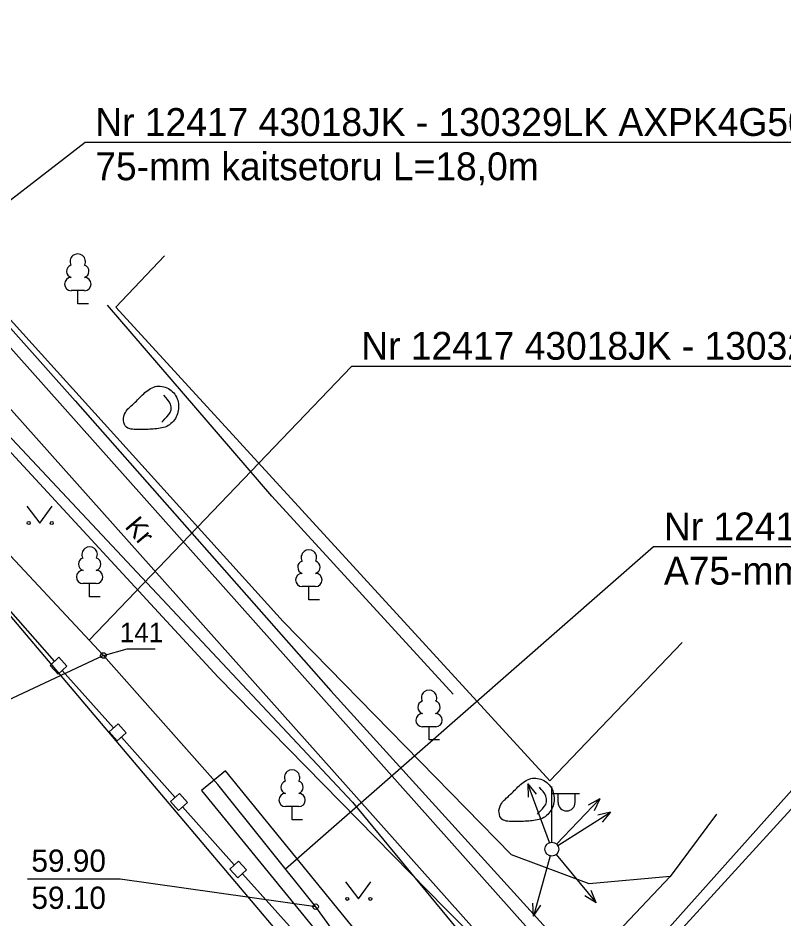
# Model space of a CAD drawing. Extents: x 639606 to 640670, y 6454775 to 6455795.
# Drawn here: x 640540.95 to 640568.48, y 6455419.76 to 6455452.17 of the extents above; entities that cross this region are included whole.
import ezdxf

# ---------------------------------------------------------------- set-up
doc = ezdxf.new("R2010")
doc.units = 0
for name, color, linetype in [('ABIJOONIS', 7, 'Continuous'), ('AED', 7, 'Continuous'), ('HALJASTUS', 7, 'Continuous'), ('KTRASS', 7, 'Continuous'), ('MOOTMPUNKT', 7, 'Continuous'), ('MOOTPIIR', 7, 'Continuous'), ('MPKAABEL', 7, 'Continuous'), ('MPOHULIIN', 7, 'Continuous'), ('PIIR', 7, 'Continuous'), ('POST', 7, 'Continuous'), ('PUU', 7, 'Continuous'), ('RELJEEF', 7, 'Continuous'), ('SITRASS', 7, 'Continuous'), ('TEE', 7, 'Continuous'), ('VTRASS', 7, 'Continuous')]:
    doc.layers.add(name, color=color, linetype=linetype)

msp = doc.modelspace()

# ---------------------------------------------------------------- linework, layer by layer
at = {"layer": 'ABIJOONIS'}
for points in [[(640544.017, 6455429.237), (640544.872, 6455429.479), (640545.872, 6455429.479)], [(640553.989, 6455416.474), (640554.833, 6455417.195), (640548.407, 6455425.085), (640547.547, 6455424.385), (640553.989, 6455416.474)]]:
    msp.add_lwpolyline(points, dxfattribs=at)
at = {"layer": 'AED'}
for p, q in [((640542.262, 6455429.031), (640540.245, 6455431.31)), ((640544.383, 6455426.632), (640542.538, 6455428.701)), ((640546.59, 6455424.126), (640544.662, 6455426.303)), ((640548.719, 6455421.704), (640546.862, 6455423.791)), ((640550.924, 6455419.261), (640549.011, 6455421.388))]:
    msp.add_line(p, q, dxfattribs=at)
for points in [[(640564.826, 6455429.698), (640560.071, 6455424.728), (640544.465, 6455441.764), (640546.218, 6455443.616)], [(640542.099, 6455428.882), (640542.388, 6455428.565), (640542.706, 6455428.854), (640542.416, 6455429.172), (640542.099, 6455428.882)], [(640544.514, 6455426.169), (640544.831, 6455426.459), (640544.542, 6455426.777), (640544.224, 6455426.487), (640544.514, 6455426.169)], [(640546.748, 6455424.269), (640546.43, 6455423.98), (640546.72, 6455423.662), (640547.038, 6455423.952), (640546.748, 6455424.269)], [(640548.845, 6455421.237), (640549.163, 6455421.527), (640548.873, 6455421.844), (640548.556, 6455421.555), (640548.845, 6455421.237)]]:
    msp.add_lwpolyline(points, dxfattribs=at)
at = {"layer": 'HALJASTUS'}
for p, q in [((640541.269, 6455434.607), (640541.732, 6455434)), ((640541.732, 6455434), (640542.178, 6455434.607)), ((640552.72, 6455421.089), (640553.183, 6455420.482)), ((640553.183, 6455420.482), (640553.629, 6455421.089))]:
    msp.add_line(p, q, dxfattribs=at)
msp.add_lwpolyline([(640556.586, 6455427.849), (640550.068, 6455434.972), (640544.158, 6455441.842)], dxfattribs=at)
for centre in [(640541.331, 6455434), (640542.16, 6455434), (640552.782, 6455420.482), (640553.611, 6455420.482)]:
    msp.add_circle(centre, 0.055, dxfattribs=at)
at = {"layer": 'KTRASS'}
for points in [[(640507.823, 6455484.366), (640508.86, 6455479.869), (640520.014, 6455462.349), (640533.107, 6455449.506), (640543.003, 6455438.401), (640552.192, 6455427.964), (640561.125, 6455418.122)], [(640562.162, 6455416.994), (640569.771, 6455425.516)]]:
    msp.add_lwpolyline(points, dxfattribs=at)
at = {"layer": 'MOOTMPUNKT'}
for centre in [(640544.017, 6455429.237), (640551.648, 6455420.201)]:
    msp.add_circle(centre, 0.1, dxfattribs=at)
at = {"layer": 'MOOTPIIR'}
msp.add_lwpolyline([(640499.088, 6455350.334), (640533.638, 6455396.442), (640486.003, 6455443.953), (640488.317, 6455449.446), (640497.118, 6455440.808), (640507.921, 6455446.512), (640529.675, 6455450.433), (640562.862, 6455413.201), (640539.582, 6455388.393), (640540.118, 6455381.623), (640550.025, 6455384.967), (640552.543, 6455383.233), (640551.593, 6455379.518), (640534.422, 6455371.262), (640528.189, 6455376.009), (640512.008, 6455356.031)], dxfattribs=at)
at = {"layer": 'MPKAABEL'}
for points in [[(640539.224, 6455398.915), (640539.541, 6455398.68), (640539.646, 6455398.719), (640539.85, 6455398.959), (640541.079, 6455400.674), (640546.162, 6455406.164), (640549.676, 6455410.62), (640552.683, 6455413.951), (640554.811, 6455415.959), (640554.723, 6455416.536), (640554.467, 6455416.696), (640553.709, 6455417.345), (640551.648, 6455420.201), (640548.13, 6455424.595), (640544.017, 6455429.237), (640539.828, 6455433.723), (640535.658, 6455439.693), (640532.926, 6455442.629), (640529.572, 6455445.197), (640527.705, 6455447.581), (640527.128, 6455448.05)], [(640574.677, 6455447.684), (640543.355, 6455447.684), (640534.554, 6455440.88)], [(640584.368, 6455439.634), (640552.936, 6455439.634), (640543.5, 6455429.791)], [(640595.121, 6455433.139), (640563.798, 6455433.139), (640550.565, 6455421.553)], [(640544.017, 6455429.237), (640539.762, 6455427.246), (640536.428, 6455427.246)], [(640554.723, 6455416.536), (640554.467, 6455416.696), (640553.709, 6455417.345), (640551.648, 6455420.201), (640548.13, 6455424.595), (640546.44, 6455426.503)], [(640551.648, 6455420.201), (640544.624, 6455421.189), (640541.29, 6455421.189)]]:
    msp.add_lwpolyline(points, dxfattribs=at)
at = {"layer": 'MPOHULIIN'}
for p, q in [((640559.278, 6455424.617), (640559.292, 6455424.142)), ((640559.278, 6455424.617), (640559.572, 6455424.244)), ((640560.051, 6455422.504), (640559.278, 6455424.617)), ((640560.31, 6455422.45), (640561.86, 6455424.081)), ((640561.86, 6455424.081), (640561.44, 6455423.857)), ((640561.86, 6455424.081), (640561.656, 6455423.651)), ((640560.349, 6455422.403), (640562.251, 6455423.605)), ((640562.251, 6455423.605), (640561.789, 6455423.491)), ((640562.251, 6455423.605), (640561.948, 6455423.238)), ((640560.137, 6455422.269), (640560.137, 6455422.269)), ((640560.137, 6455422.269), (640560.137, 6455422.269)), ((640560.137, 6455422.269), (640560.137, 6455422.269)), ((640560.137, 6455422.269), (640560.137, 6455422.269)), ((640560.137, 6455422.269), (640560.137, 6455422.269)), ((640560.296, 6455422.076), (640561.727, 6455420.34)), ((640560.072, 6455422.028), (640559.482, 6455419.857)), ((640561.727, 6455420.34), (640561.556, 6455420.784)), ((640561.727, 6455420.34), (640561.325, 6455420.594)), ((640559.482, 6455419.857), (640559.457, 6455420.331)), ((640559.482, 6455419.857), (640559.746, 6455420.253))]:
    msp.add_line(p, q, dxfattribs=at)
at = {"layer": 'PIIR'}
msp.add_lwpolyline([(640529.09, 6455389.48), (640553.15, 6455415.9), (640526.58, 6455447.32), (640508.96, 6455429.65), (640506.61, 6455431.95), (640504.27, 6455429.58), (640508.92, 6455425.01), (640506.54, 6455422.65), (640504.25, 6455424.91), (640492.28, 6455412.91), (640484.3, 6455408.45), (640489.69, 6455398.6), (640478.09, 6455388.88), (640506.2, 6455361.08)], close=True, dxfattribs=at)
at = {"layer": 'POST'}
for p, q in [((640560.137, 6455422.523), (640560.137, 6455424.523)), ((640560.137, 6455424.273), (640561.137, 6455424.273)), ((640560.363, 6455423.952), (640560.363, 6455424.273)), ((640560.976, 6455423.952), (640560.976, 6455424.273)), ((640560.137, 6455422.273), (640560.137, 6455422.273))]:
    msp.add_line(p, q, dxfattribs=at)
msp.add_circle((640560.138, 6455422.269), 0.25, dxfattribs=at)
msp.add_arc((640560.67, 6455423.952), 0.306, 180, 0, dxfattribs=at)
at = {"layer": 'PUU'}
for p, q in [((640543.335, 6455442.359), (640542.855, 6455442.359)), ((640543.095, 6455441.884), (640543.095, 6455442.359)), ((640543.475, 6455441.884), (640543.095, 6455441.884)), ((640543.761, 6455431.825), (640543.281, 6455431.825)), ((640543.521, 6455431.35), (640543.521, 6455431.825)), ((640551.643, 6455431.715), (640551.163, 6455431.715)), ((640551.403, 6455431.24), (640551.403, 6455431.715)), ((640543.901, 6455431.35), (640543.521, 6455431.35)), ((640551.783, 6455431.24), (640551.403, 6455431.24)), ((640555.963, 6455426.672), (640555.483, 6455426.672)), ((640555.723, 6455426.197), (640555.723, 6455426.672)), ((640556.103, 6455426.197), (640555.723, 6455426.197)), ((640551.039, 6455423.799), (640550.559, 6455423.799)), ((640550.799, 6455423.324), (640550.799, 6455423.799)), ((640551.179, 6455423.324), (640550.799, 6455423.324))]:
    msp.add_line(p, q, dxfattribs=at)
for centre, radius, start, end in [((640543.095, 6455443.404), 0.277, 332.5799, 207.4201), ((640542.925, 6455443.057), 0.233, 109.0217, 253.1415), ((640543.265, 6455443.057), 0.233, 286.8508, 70.9859), ((640542.857, 6455442.596), 0.238, 90.0016, 269.3953), ((640543.332, 6455442.596), 0.238, 270.6047, 89.9984), ((640543.521, 6455432.87), 0.277, 332.5799, 207.4201), ((640551.403, 6455432.76), 0.277, 332.5799, 207.4201), ((640543.351, 6455432.522), 0.233, 109.0217, 253.1415), ((640543.691, 6455432.522), 0.233, 286.8508, 70.9859), ((640551.233, 6455432.413), 0.233, 109.0217, 253.1415), ((640551.573, 6455432.413), 0.233, 286.8508, 70.9859), ((640543.283, 6455432.062), 0.238, 90.0016, 269.3953), ((640543.758, 6455432.062), 0.238, 270.6047, 89.9984), ((640551.165, 6455431.953), 0.238, 90.0016, 269.3953), ((640551.64, 6455431.953), 0.238, 270.6047, 89.9984), ((640555.723, 6455427.717), 0.277, 332.5799, 207.4201), ((640555.553, 6455427.37), 0.233, 109.0217, 253.1415), ((640555.893, 6455427.37), 0.233, 286.8508, 70.9859), ((640555.486, 6455426.91), 0.238, 90.0016, 269.3953), ((640555.961, 6455426.91), 0.238, 270.6047, 89.9984), ((640550.799, 6455424.844), 0.277, 332.5799, 207.4201), ((640550.629, 6455424.497), 0.233, 109.0217, 253.1415), ((640550.969, 6455424.497), 0.233, 286.8508, 70.9859), ((640550.561, 6455424.037), 0.238, 90.0016, 269.3953), ((640551.036, 6455424.037), 0.238, 270.6047, 89.9984)]:
    msp.add_arc(centre, radius, start, end, dxfattribs=at)
at = {"layer": 'RELJEEF'}
for points in [[(640546.119, 6455437.634), (640546.162, 6455437.68), (640546.23, 6455437.753), (640546.298, 6455437.826), (640546.366, 6455437.9), (640546.422, 6455437.981), (640546.448, 6455438.078), (640546.448, 6455438.178), (640546.427, 6455438.275), (640546.384, 6455438.366), (640546.322, 6455438.443), (640546.256, 6455438.518), (640546.19, 6455438.594)], [(640559.62, 6455423.534), (640559.663, 6455423.58), (640559.731, 6455423.653), (640559.799, 6455423.726), (640559.867, 6455423.8), (640559.923, 6455423.882), (640559.948, 6455423.978), (640559.949, 6455424.078), (640559.928, 6455424.175), (640559.885, 6455424.266), (640559.822, 6455424.343), (640559.756, 6455424.419), (640559.691, 6455424.494)]]:
    msp.add_lwpolyline(points, dxfattribs=at)
for points in [[(640544.734, 6455437.764), (640544.734, 6455437.764), (640544.739, 6455437.506), (640544.933, 6455437.377), (640545.183, 6455437.364), (640545.433, 6455437.364), (640545.683, 6455437.371), (640545.932, 6455437.388), (640546.18, 6455437.423), (640546.406, 6455437.526), (640546.581, 6455437.703), (640546.695, 6455437.924), (640546.729, 6455438.171), (640546.7, 6455438.418), (640546.592, 6455438.642), (640546.413, 6455438.814), (640546.186, 6455438.918), (640545.939, 6455438.938), (640545.709, 6455438.843), (640545.505, 6455438.699), (640545.331, 6455438.52), (640545.158, 6455438.34), (640544.969, 6455438.176), (640544.787, 6455438.007), (640544.734, 6455437.764)], [(640558.235, 6455423.664), (640558.235, 6455423.664), (640558.24, 6455423.406), (640558.434, 6455423.277), (640558.684, 6455423.264), (640558.934, 6455423.264), (640559.183, 6455423.271), (640559.433, 6455423.288), (640559.68, 6455423.323), (640559.906, 6455423.426), (640560.082, 6455423.603), (640560.195, 6455423.824), (640560.23, 6455424.071), (640560.201, 6455424.318), (640560.093, 6455424.542), (640559.913, 6455424.714), (640559.687, 6455424.818), (640559.44, 6455424.838), (640559.209, 6455424.743), (640559.006, 6455424.6), (640558.831, 6455424.42), (640558.658, 6455424.24), (640558.47, 6455424.076), (640558.288, 6455423.907), (640558.235, 6455423.664)]]:
    msp.add_open_spline(points, degree=3, dxfattribs=at)
at = {"layer": 'SITRASS'}
msp.add_lwpolyline([(640503.806, 6455483.696), (640503.997, 6455481.902), (640504.713, 6455478.15), (640506.305, 6455472.928), (640511.277, 6455464.033), (640514.509, 6455459.958), (640517.192, 6455457.802), (640520.628, 6455455.089), (640524.524, 6455453.099), (640527.146, 6455451.297), (640530.597, 6455447.827), (640538.919, 6455438.945), (640552.97, 6455423.961), (640556.919, 6455419.18), (640558.735, 6455416.394), (640558.137, 6455409.46)], dxfattribs=at)
at = {"layer": 'TEE'}
for points in [[(640564.395, 6455421.288), (640561.478, 6455421.022), (640558.686, 6455422.069), (640550.479, 6455430.462), (640542.13, 6455439.7), (640533.844, 6455448.868), (640527.553, 6455454.742), (640519.354, 6455460.563), (640513.837, 6455466.355), (640509.466, 6455474.668)], [(640512.295, 6455450.047), (640516.095, 6455453.118), (640518.751, 6455454.427), (640521.118, 6455454.577), (640523.585, 6455454.114), (640525.96, 6455452.524), (640531.723, 6455446.868), (640539.701, 6455437.595), (640548.141, 6455428.46), (640556.313, 6455420.119), (640557.84, 6455418.607), (640558.147, 6455416.868), (640557.748, 6455414.26)], [(640566.056, 6455423.531), (640564.395, 6455421.288), (640557.748, 6455414.26), (640557.292, 6455413.953), (640551.546, 6455407.697), (640547.127, 6455402.421)]]:
    msp.add_lwpolyline(points, dxfattribs=at)
at = {"layer": 'VTRASS'}
for points in [[(640508.484, 6455479.504), (640517.994, 6455463.641), (640532.742, 6455449.196), (640561.048, 6455417.422)], [(640562.959, 6455417.369), (640570.125, 6455425.216)]]:
    msp.add_lwpolyline(points, dxfattribs=at)

# ---------------------------------------------------------------- texts
at = {"layer": 'ABIJOONIS'}
msp.add_text(' 141', height=0.7, dxfattribs=at).set_placement((640544.345, 6455429.713))
at = {"layer": 'MPKAABEL'}
for s, height, p in [('Nr 12417 43018JK - 130329LK AXPK4G50 L=66,2m', 1, (640543.724, 6455447.925)), ('75-mm kaitsetoru L=18,0m', 1, (640543.724, 6455446.331)), ('Nr 12417 43018JK - 130329LK AXPK4G50 L=66,2m', 1, (640553.288, 6455439.875)), ('Nr 12417 43018JK - 130329LK AXPK4G50 L=66,2m', 1, (640564.167, 6455433.379)), ('A75-mm kaitsetoru L=13,0m', 1, (640564.167, 6455431.785)), ('59.90', 0.8, (640541.429, 6455421.456)), ('59.10', 0.8, (640541.429, 6455420.122))]:
    msp.add_text(s, height=height, dxfattribs=at).set_placement(p)
at = {"layer": 'TEE'}
msp.add_text('Kr', height=0.7, rotation=310.4269, dxfattribs=at).set_placement((640544.756, 6455433.858))

doc.saveas('drawing.dxf')
